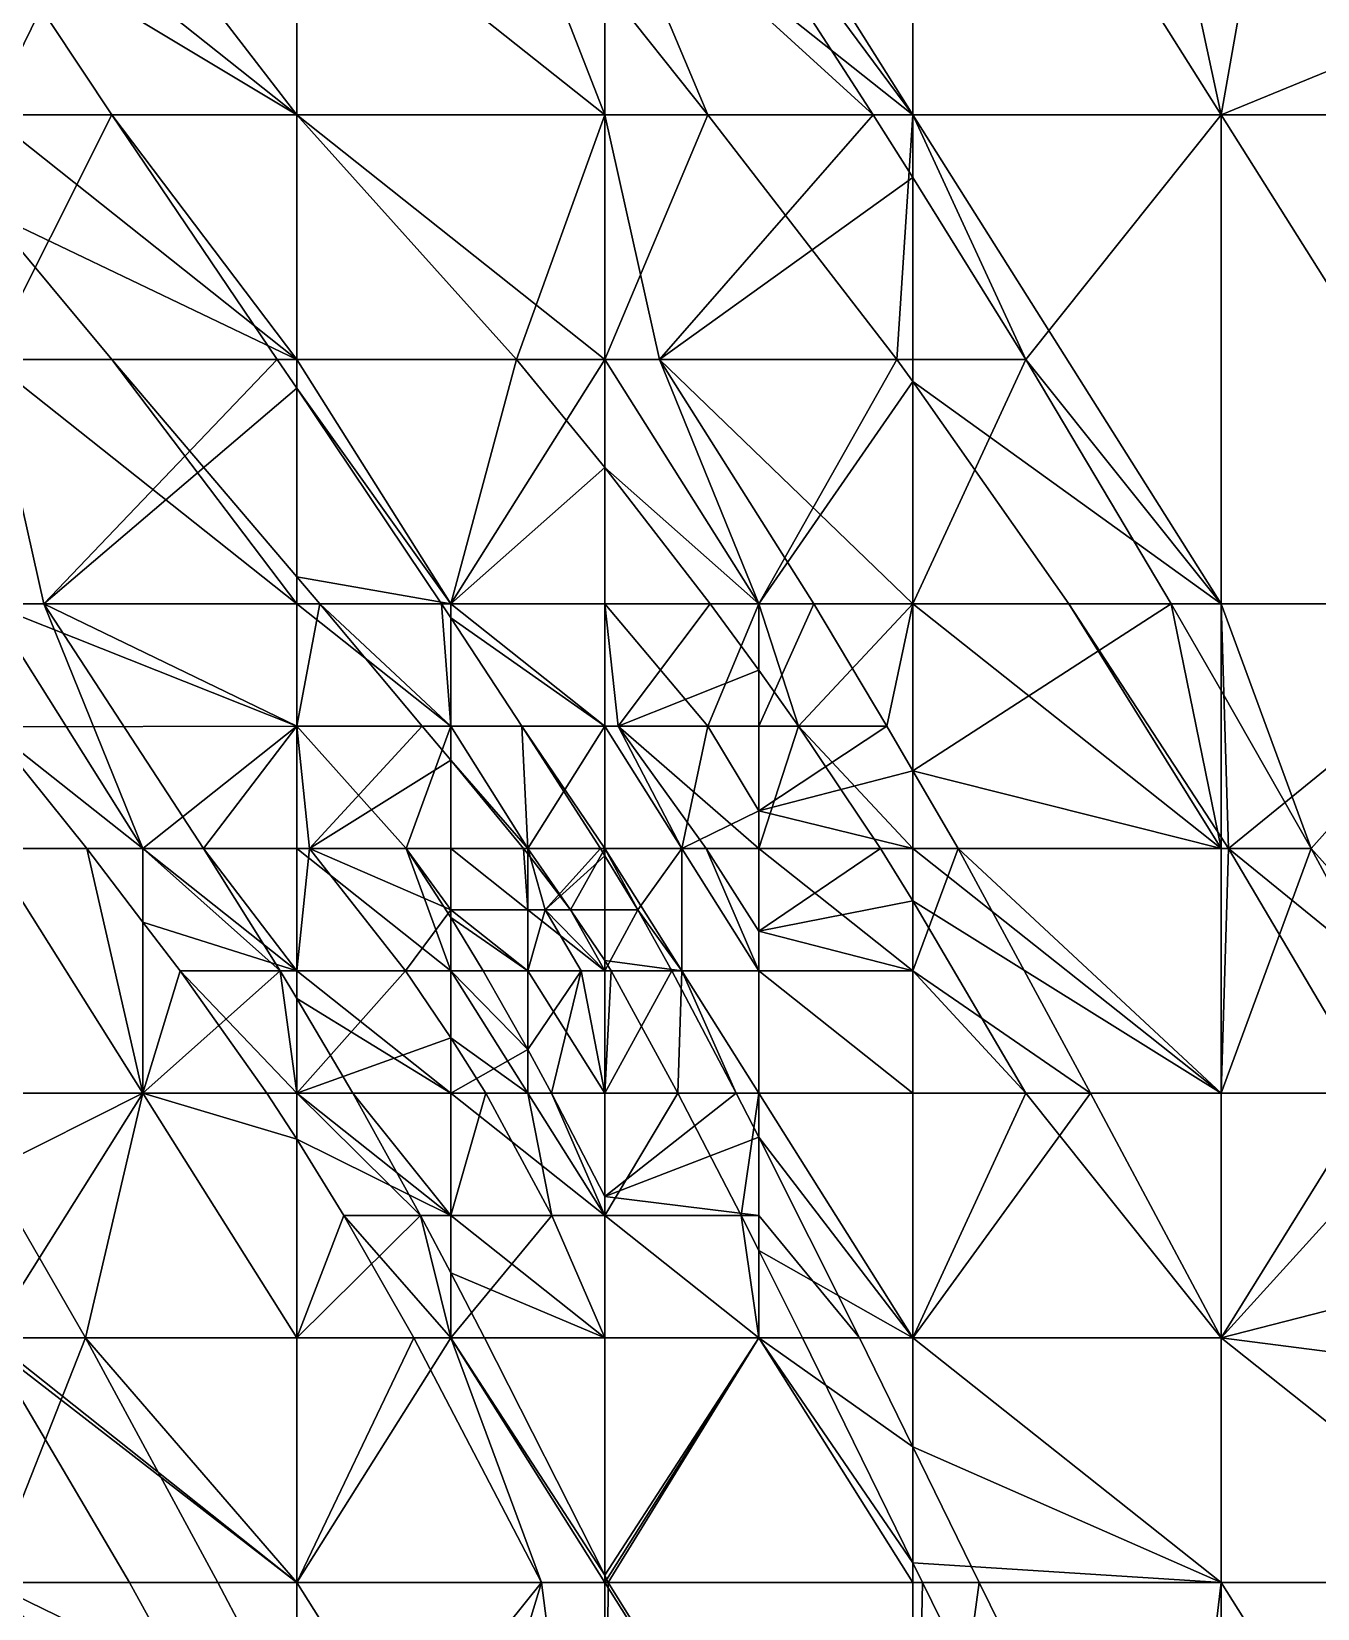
# Model space of a CAD drawing. Extents: x 376891 to 377036, y 6958800 to 6959083.
# Drawn here: x 376969.1 to 376985.8, y 6958957.58 to 6958978.05 of the extents above; entities that cross this region are included whole.
import ezdxf

# ---------------------------------------------------------------- set-up
doc = ezdxf.new("R2010")
doc.units = 0
doc.layers.add('FM2', color=7, linetype='CONTINUOUS')

msp = doc.modelspace()

# ---------------------------------------------------------------- linework, layer by layer
at = {"layer": 'FM2'}
for points in [[(376980.548, 6958976.965, 321.716), (376980.548, 6958983.315, 323.817), (376976.548, 6958983.315, 321.766)], [(376980.548, 6958976.965, 321.716), (376976.548, 6958983.315, 321.766), (376976.548, 6958982.356, 321.445)], [(376976.548, 6958980.14, 322.04), (376980.548, 6958983.315, 325.187), (376980.548, 6958976.965, 322.784)], [(376980.548, 6958983.315, 323.817), (376980.548, 6958976.965, 321.716), (376984.548, 6958976.965, 323.837)], [(376985.671, 6958983.315, 326.485), (376980.548, 6958983.315, 323.817), (376984.548, 6958976.965, 323.837)], [(376984.548, 6958976.965, 324.836), (376980.548, 6958976.965, 322.784), (376980.548, 6958983.315, 325.187)], [(376984.548, 6958976.965, 324.836), (376980.548, 6958983.315, 325.187), (376983.18, 6958983.315, 326.485)], [(376983.18, 6958983.315, 326.485), (376987.749, 6958976.965, 326.485), (376984.548, 6958976.965, 324.836)], [(376983.18, 6958983.315, 326.485), (376988.548, 6958983.315, 329.133), (376988.548, 6958976.965, 326.895)], [(376988.548, 6958976.965, 326.895), (376987.749, 6958976.965, 326.485), (376983.18, 6958983.315, 326.485)], [(376988.548, 6958978.61, 326.485), (376985.671, 6958983.315, 326.485), (376984.548, 6958976.965, 323.837)], [(376980.031, 6958976.965, 321.445), (376976.548, 6958982.356, 321.445), (376976.548, 6958980.14, 320.703)], [(376976.548, 6958982.356, 321.445), (376980.031, 6958976.965, 321.445), (376980.548, 6958976.965, 321.716)], [(376972.548, 6958976.965, 317.6), (376972.548, 6958980.14, 318.67), (376968.548, 6958980.14, 316.662)], [(376972.548, 6958976.965, 317.6), (376968.548, 6958980.14, 316.662), (376968.548, 6958979.365, 316.406)], [(376970.105, 6958980.14, 318.926), (376972.548, 6958976.965, 318.822), (376968.548, 6958976.965, 316.905)], [(376968.548, 6958976.965, 316.905), (376968.548, 6958980.14, 318.169), (376970.105, 6958980.14, 318.926)], [(376970.105, 6958980.14, 318.926), (376972.548, 6958980.14, 320.111), (376972.548, 6958976.965, 318.822)], [(376976.548, 6958976.965, 319.63), (376976.548, 6958980.14, 320.703), (376972.548, 6958980.14, 318.67)], [(376972.548, 6958980.14, 318.67), (376972.548, 6958976.965, 317.6), (376976.548, 6958976.965, 319.63)], [(376976.548, 6958976.965, 320.773), (376972.548, 6958976.965, 318.822), (376972.548, 6958980.14, 320.111)], [(376972.548, 6958980.14, 320.111), (376975.312, 6958980.14, 321.445), (376976.548, 6958976.965, 320.773)], [(376975.312, 6958980.14, 321.445), (376976.548, 6958978.645, 321.445), (376976.548, 6958976.965, 320.773)], [(376976.548, 6958980.14, 320.703), (376976.548, 6958976.965, 319.63), (376980.031, 6958976.965, 321.445)], [(376976.548, 6958980.14, 322.04), (376980.548, 6958976.965, 322.784), (376977.886, 6958976.965, 321.445)], [(376977.886, 6958976.965, 321.445), (376976.548, 6958978.645, 321.445), (376976.548, 6958980.14, 322.04)], [(376968.548, 6958979.365, 316.406), (376970.149, 6958976.965, 316.406), (376972.548, 6958976.965, 317.6)], [(376970.149, 6958976.965, 316.406), (376968.548, 6958979.365, 316.406), (376968.548, 6958976.965, 315.614)], [(376976.548, 6958976.965, 320.773), (376976.548, 6958978.645, 321.445), (376977.886, 6958976.965, 321.445)], [(376984.548, 6958976.965, 323.837), (376988.548, 6958976.965, 325.96), (376988.548, 6958978.61, 326.485)], [(376970.149, 6958976.965, 316.406), (376968.548, 6958976.965, 315.614), (376968.548, 6958973.79, 314.568)], [(376968.548, 6958973.79, 314.568), (376972.295, 6958973.79, 316.406), (376970.149, 6958976.965, 316.406)], [(376968.548, 6958976.965, 316.905), (376972.548, 6958976.965, 318.822), (376972.548, 6958973.79, 317.535)], [(376968.548, 6958975.7, 316.406), (376968.548, 6958976.965, 316.905), (376972.548, 6958973.79, 317.535)], [(376972.548, 6958973.79, 316.53), (376972.548, 6958976.965, 317.6), (376970.149, 6958976.965, 316.406)], [(376970.149, 6958976.965, 316.406), (376972.295, 6958973.79, 316.406), (376972.548, 6958973.79, 316.53)], [(376976.548, 6958973.79, 318.554), (376976.548, 6958976.965, 319.63), (376972.548, 6958976.965, 317.6)], [(376972.548, 6958976.965, 317.6), (376972.548, 6958973.79, 316.53), (376976.548, 6958973.79, 318.554)], [(376975.399, 6958973.79, 318.926), (376972.548, 6958973.79, 317.535), (376972.548, 6958976.965, 318.822)], [(376975.399, 6958973.79, 318.926), (376972.548, 6958976.965, 318.822), (376976.548, 6958976.965, 320.773)], [(376976.548, 6958976.965, 320.773), (376976.548, 6958973.79, 319.492), (376975.399, 6958973.79, 318.926)], [(376976.548, 6958976.965, 319.63), (376976.548, 6958973.79, 318.554), (376977.257, 6958973.79, 318.926)], [(376980.031, 6958976.965, 321.445), (376976.548, 6958976.965, 319.63), (376977.257, 6958973.79, 318.926)], [(376976.548, 6958973.79, 319.492), (376976.548, 6958976.965, 320.773), (376977.886, 6958976.965, 321.445)], [(376977.886, 6958976.965, 321.445), (376980.337, 6958973.79, 321.445), (376976.548, 6958973.79, 319.492)], [(376980.548, 6958976.152, 321.445), (376980.031, 6958976.965, 321.445), (376977.257, 6958973.79, 318.926)], [(376980.337, 6958973.79, 321.445), (376977.886, 6958976.965, 321.445), (376980.548, 6958976.965, 322.784)], [(376980.548, 6958976.152, 321.445), (376980.548, 6958976.965, 321.716), (376980.031, 6958976.965, 321.445)], [(376980.548, 6958976.965, 322.784), (376980.548, 6958973.503, 321.445), (376980.337, 6958973.79, 321.445)], [(376980.548, 6958976.965, 321.716), (376980.548, 6958976.152, 321.445), (376982.015, 6958973.79, 321.445)], [(376984.548, 6958976.965, 323.837), (376980.548, 6958976.965, 321.716), (376982.015, 6958973.79, 321.445)], [(376980.548, 6958976.965, 322.784), (376984.548, 6958976.965, 324.836), (376984.548, 6958970.616, 322.509)], [(376980.548, 6958973.503, 321.445), (376980.548, 6958976.965, 322.784), (376984.548, 6958970.616, 322.509)], [(376984.548, 6958970.616, 321.796), (376984.548, 6958976.965, 323.837), (376982.015, 6958973.79, 321.445)], [(376988.548, 6958970.616, 323.967), (376988.548, 6958976.965, 325.96), (376984.548, 6958976.965, 323.837)], [(376984.548, 6958976.965, 323.837), (376984.548, 6958970.616, 321.796), (376988.548, 6958970.616, 323.967)], [(376988.548, 6958970.616, 324.666), (376984.548, 6958970.616, 322.509), (376984.548, 6958976.965, 324.836)], [(376984.548, 6958976.965, 324.836), (376987.749, 6958976.965, 326.485), (376988.548, 6958970.616, 324.666)], [(376977.257, 6958973.79, 318.926), (376980.548, 6958973.79, 320.659), (376980.548, 6958976.152, 321.445)], [(376982.015, 6958973.79, 321.445), (376980.548, 6958976.152, 321.445), (376980.548, 6958973.79, 320.659)], [(376968.548, 6958973.79, 315.659), (376968.548, 6958975.7, 316.406), (376970.148, 6958973.79, 316.406)], [(376972.548, 6958973.79, 317.535), (376970.148, 6958973.79, 316.406), (376968.548, 6958975.7, 316.406)], [(376968.548, 6958973.79, 314.568), (376968.548, 6958970.616, 313.541), (376969.266, 6958970.616, 313.886)], [(376972.295, 6958973.79, 316.406), (376968.548, 6958973.79, 314.568), (376969.266, 6958970.616, 313.886)], [(376972.548, 6958970.616, 316.265), (376968.548, 6958970.616, 314.45), (376968.548, 6958973.79, 315.659)], [(376968.548, 6958973.79, 315.659), (376970.148, 6958973.79, 316.406), (376972.548, 6958970.616, 316.265)], [(376972.548, 6958973.418, 316.406), (376972.295, 6958973.79, 316.406), (376969.266, 6958970.616, 313.886)], [(376970.148, 6958973.79, 316.406), (376972.548, 6958970.97, 316.406), (376972.548, 6958970.616, 316.265)], [(376970.148, 6958973.79, 316.406), (376972.548, 6958973.79, 317.535), (376972.548, 6958970.97, 316.406)], [(376972.548, 6958973.418, 316.406), (376972.548, 6958973.79, 316.53), (376972.295, 6958973.79, 316.406)], [(376972.548, 6958973.79, 316.53), (376972.548, 6958973.418, 316.406), (376974.548, 6958970.616, 316.465)], [(376976.548, 6958973.79, 318.554), (376972.548, 6958973.79, 316.53), (376974.548, 6958970.616, 316.465)], [(376974.548, 6958970.616, 317.214), (376972.548, 6958970.97, 316.406), (376972.548, 6958973.79, 317.535)], [(376974.548, 6958970.616, 317.214), (376972.548, 6958973.79, 317.535), (376975.399, 6958973.79, 318.926)], [(376974.548, 6958970.616, 316.465), (376976.548, 6958970.616, 317.485), (376976.548, 6958973.79, 318.554)], [(376974.548, 6958970.616, 317.214), (376975.399, 6958973.79, 318.926), (376976.548, 6958972.385, 318.926)], [(376975.399, 6958973.79, 318.926), (376976.548, 6958973.79, 319.492), (376976.548, 6958972.385, 318.926)], [(376976.548, 6958973.79, 318.554), (376976.548, 6958970.616, 317.485), (376978.548, 6958970.616, 318.539)], [(376977.257, 6958973.79, 318.926), (376976.548, 6958973.79, 318.554), (376978.548, 6958970.616, 318.539)], [(376978.548, 6958970.616, 319.258), (376976.548, 6958972.385, 318.926), (376976.548, 6958973.79, 319.492)], [(376978.548, 6958970.616, 319.258), (376976.548, 6958973.79, 319.492), (376980.337, 6958973.79, 321.445)], [(376978.548, 6958970.616, 318.539), (376979.261, 6958970.616, 318.926), (376977.257, 6958973.79, 318.926)], [(376980.548, 6958970.616, 319.625), (376980.548, 6958973.79, 320.659), (376977.257, 6958973.79, 318.926)], [(376977.257, 6958973.79, 318.926), (376979.261, 6958970.616, 318.926), (376980.548, 6958970.616, 319.625)], [(376978.548, 6958970.616, 319.258), (376980.337, 6958973.79, 321.445), (376980.548, 6958973.503, 321.445)], [(376982.015, 6958973.79, 321.445), (376980.548, 6958973.79, 320.659), (376980.548, 6958970.616, 319.625)], [(376980.548, 6958970.616, 319.625), (376983.9, 6958970.616, 321.445), (376982.015, 6958973.79, 321.445)], [(376982.015, 6958973.79, 321.445), (376983.9, 6958970.616, 321.445), (376984.548, 6958970.616, 321.796)], [(376969.266, 6958970.616, 313.886), (376972.548, 6958970.616, 315.473), (376972.548, 6958973.418, 316.406)], [(376974.429, 6958970.616, 316.406), (376972.548, 6958973.418, 316.406), (376972.548, 6958970.616, 315.473)], [(376972.548, 6958973.418, 316.406), (376974.429, 6958970.616, 316.406), (376974.548, 6958970.616, 316.465)], [(376980.548, 6958973.503, 321.445), (376980.548, 6958970.616, 320.345), (376978.548, 6958970.616, 319.258)], [(376980.548, 6958970.616, 320.345), (376980.548, 6958973.503, 321.445), (376982.573, 6958970.616, 321.445)], [(376984.548, 6958970.616, 322.509), (376982.573, 6958970.616, 321.445), (376980.548, 6958973.503, 321.445)], [(376976.548, 6958972.385, 318.926), (376976.548, 6958970.616, 318.211), (376974.548, 6958970.616, 317.214)], [(376976.548, 6958970.616, 318.211), (376976.548, 6958972.385, 318.926), (376977.916, 6958970.616, 318.926)], [(376978.548, 6958970.616, 319.258), (376977.916, 6958970.616, 318.926), (376976.548, 6958972.385, 318.926)], [(376972.548, 6958970.616, 316.265), (376972.548, 6958970.97, 316.406), (376972.847, 6958970.616, 316.406)], [(376974.548, 6958970.616, 317.214), (376972.847, 6958970.616, 316.406), (376972.548, 6958970.97, 316.406)], [(376968.548, 6958970.616, 313.541), (376968.548, 6958967.441, 312.567), (376970.548, 6958967.441, 313.511)], [(376969.266, 6958970.616, 313.886), (376968.548, 6958970.616, 313.541), (376970.548, 6958967.441, 313.511)], [(376972.548, 6958969.028, 315.655), (376968.548, 6958969.023, 313.886), (376968.548, 6958970.616, 314.45)], [(376968.548, 6958970.616, 314.45), (376972.548, 6958970.616, 316.265), (376972.548, 6958969.028, 315.655)], [(376970.548, 6958967.441, 313.511), (376971.338, 6958967.441, 313.886), (376969.266, 6958970.616, 313.886)], [(376969.266, 6958970.616, 313.886), (376971.338, 6958967.441, 313.886), (376972.548, 6958969.028, 314.96)], [(376972.548, 6958969.028, 314.96), (376972.548, 6958970.616, 315.473), (376969.266, 6958970.616, 313.886)], [(376972.548, 6958970.616, 315.473), (376972.548, 6958969.028, 314.96), (376974.548, 6958969.028, 315.94)], [(376974.548, 6958969.028, 315.94), (376974.429, 6958970.616, 316.406), (376972.548, 6958970.616, 315.473)], [(376972.548, 6958969.028, 315.655), (376972.548, 6958970.616, 316.265), (376972.847, 6958970.616, 316.406)], [(376972.847, 6958970.616, 316.406), (376974.178, 6958969.028, 316.406), (376972.548, 6958969.028, 315.655)], [(376972.847, 6958970.616, 316.406), (376974.548, 6958970.616, 317.214), (376974.548, 6958969.028, 316.579)], [(376974.548, 6958969.028, 316.579), (376974.178, 6958969.028, 316.406), (376972.847, 6958970.616, 316.406)], [(376974.548, 6958969.028, 315.94), (376974.548, 6958970.436, 316.406), (376974.429, 6958970.616, 316.406)], [(376974.548, 6958970.436, 316.406), (376974.548, 6958970.616, 316.465), (376974.429, 6958970.616, 316.406)], [(376976.548, 6958969.028, 316.957), (376976.548, 6958970.616, 317.485), (376974.548, 6958970.616, 316.465)], [(376976.548, 6958969.028, 316.957), (376974.548, 6958970.616, 316.465), (376974.548, 6958970.436, 316.406)], [(376974.548, 6958970.616, 317.214), (376976.548, 6958970.616, 318.211), (376976.548, 6958969.028, 317.575)], [(376976.548, 6958969.028, 317.575), (376974.548, 6958969.028, 316.579), (376974.548, 6958970.616, 317.214)], [(376976.548, 6958970.616, 317.485), (376976.548, 6958969.028, 316.957), (376977.884, 6958969.028, 317.666)], [(376978.548, 6958970.616, 318.539), (376976.548, 6958970.616, 317.485), (376977.884, 6958969.028, 317.666)], [(376976.719, 6958969.028, 317.666), (376976.548, 6958969.028, 317.575), (376976.548, 6958970.616, 318.211)], [(376976.719, 6958969.028, 317.666), (376976.548, 6958970.616, 318.211), (376977.916, 6958970.616, 318.926)], [(376976.719, 6958969.028, 317.666), (376977.916, 6958970.616, 318.926), (376978.548, 6958969.758, 318.926)], [(376977.884, 6958969.028, 317.666), (376978.548, 6958969.028, 318.019), (376978.548, 6958970.616, 318.539)], [(376977.916, 6958970.616, 318.926), (376978.548, 6958970.616, 319.258), (376978.548, 6958969.758, 318.926)], [(376979.261, 6958970.616, 318.926), (376978.548, 6958970.616, 318.539), (376978.548, 6958969.028, 318.019)], [(376978.548, 6958969.028, 318.019), (376980.209, 6958969.028, 318.926), (376979.261, 6958970.616, 318.926)], [(376979.061, 6958969.028, 318.926), (376978.548, 6958969.758, 318.926), (376978.548, 6958970.616, 319.258)], [(376979.061, 6958969.028, 318.926), (376978.548, 6958970.616, 319.258), (376980.548, 6958970.616, 320.345)], [(376979.061, 6958969.028, 318.926), (376980.548, 6958970.616, 320.345), (376980.548, 6958967.441, 319.161)], [(376980.548, 6958970.616, 319.625), (376979.261, 6958970.616, 318.926), (376980.209, 6958969.028, 318.926)], [(376980.209, 6958969.028, 318.926), (376980.548, 6958968.452, 318.926), (376980.548, 6958970.616, 319.625)], [(376983.9, 6958970.616, 321.445), (376980.548, 6958970.616, 319.625), (376980.548, 6958968.452, 318.926)], [(376984.548, 6958967.441, 320.804), (376983.9, 6958970.616, 321.445), (376980.548, 6958968.452, 318.926)], [(376984.548, 6958967.441, 321.392), (376980.548, 6958967.441, 319.161), (376980.548, 6958970.616, 320.345)], [(376980.548, 6958970.616, 320.345), (376982.573, 6958970.616, 321.445), (376984.548, 6958967.441, 321.392)], [(376982.573, 6958970.616, 321.445), (376984.548, 6958967.591, 321.445), (376984.548, 6958967.441, 321.392)], [(376982.573, 6958970.616, 321.445), (376984.548, 6958970.616, 322.509), (376984.548, 6958967.591, 321.445)], [(376984.548, 6958967.441, 320.804), (376984.548, 6958969.493, 321.445), (376983.9, 6958970.616, 321.445)], [(376984.548, 6958969.493, 321.445), (376984.548, 6958970.616, 321.796), (376983.9, 6958970.616, 321.445)], [(376984.548, 6958970.616, 321.796), (376984.548, 6958969.493, 321.445), (376985.717, 6958967.441, 321.445)], [(376988.548, 6958970.616, 323.967), (376984.548, 6958970.616, 321.796), (376985.717, 6958967.441, 321.445)], [(376984.644, 6958967.441, 321.445), (376984.548, 6958967.591, 321.445), (376984.548, 6958970.616, 322.509)], [(376984.644, 6958967.441, 321.445), (376984.548, 6958970.616, 322.509), (376988.548, 6958970.616, 324.666)], [(376984.644, 6958967.441, 321.445), (376988.548, 6958970.616, 324.666), (376988.548, 6958964.266, 322.562)], [(376988.548, 6958964.266, 322.058), (376988.548, 6958970.616, 323.967), (376985.717, 6958967.441, 321.445)], [(376975.469, 6958969.028, 316.406), (376974.548, 6958970.436, 316.406), (376974.548, 6958969.028, 315.94)], [(376974.548, 6958970.436, 316.406), (376975.469, 6958969.028, 316.406), (376976.548, 6958969.028, 316.957)], [(376978.548, 6958969.758, 318.926), (376978.548, 6958969.028, 318.642), (376976.719, 6958969.028, 317.666)], [(376978.548, 6958969.028, 318.642), (376978.548, 6958969.758, 318.926), (376979.061, 6958969.028, 318.926)], [(376985.717, 6958967.441, 321.445), (376984.548, 6958969.493, 321.445), (376984.548, 6958967.441, 320.804)], [(376972.548, 6958969.028, 315.655), (376970.548, 6958967.441, 314.203), (376968.548, 6958969.023, 313.886)], [(376968.548, 6958967.441, 313.332), (376968.548, 6958969.023, 313.886), (376969.821, 6958967.441, 313.886)], [(376970.548, 6958967.441, 314.203), (376969.821, 6958967.441, 313.886), (376968.548, 6958969.023, 313.886)], [(376972.548, 6958969.028, 315.655), (376972.548, 6958967.441, 315.073), (376970.548, 6958967.441, 314.203)], [(376971.338, 6958967.441, 313.886), (376972.548, 6958967.441, 314.462), (376972.548, 6958969.028, 314.96)], [(376972.548, 6958969.028, 314.96), (376972.548, 6958967.441, 314.462), (376973.969, 6958967.441, 315.146)], [(376974.548, 6958969.028, 315.94), (376972.548, 6958969.028, 314.96), (376973.969, 6958967.441, 315.146)], [(376972.713, 6958967.441, 315.146), (376972.548, 6958967.441, 315.073), (376972.548, 6958969.028, 315.655)], [(376972.713, 6958967.441, 315.146), (376972.548, 6958969.028, 315.655), (376974.178, 6958969.028, 316.406)], [(376972.713, 6958967.441, 315.146), (376974.178, 6958969.028, 316.406), (376974.548, 6958968.587, 316.406)], [(376973.969, 6958967.441, 315.146), (376974.548, 6958967.441, 315.426), (376974.548, 6958969.028, 315.94)], [(376974.178, 6958969.028, 316.406), (376974.548, 6958969.028, 316.579), (376974.548, 6958968.587, 316.406)], [(376974.548, 6958969.028, 315.94), (376974.548, 6958967.441, 315.426), (376975.548, 6958967.441, 315.921)], [(376975.469, 6958969.028, 316.406), (376974.548, 6958969.028, 315.94), (376975.548, 6958967.441, 315.921)], [(376975.548, 6958967.441, 316.433), (376974.548, 6958968.587, 316.406), (376974.548, 6958969.028, 316.579)], [(376975.548, 6958967.441, 316.433), (376974.548, 6958969.028, 316.579), (376976.548, 6958969.028, 317.575)], [(376975.548, 6958967.441, 315.921), (376976.49, 6958967.441, 316.406), (376975.469, 6958969.028, 316.406)], [(376976.548, 6958967.441, 316.436), (376976.548, 6958969.028, 316.957), (376975.469, 6958969.028, 316.406)], [(376975.469, 6958969.028, 316.406), (376976.49, 6958967.441, 316.406), (376976.548, 6958967.441, 316.436)], [(376976.548, 6958969.028, 317.575), (376976.548, 6958967.441, 316.949), (376975.548, 6958967.441, 316.433)], [(376976.548, 6958969.028, 316.957), (376976.548, 6958967.441, 316.436), (376977.548, 6958967.441, 316.968)], [(376977.884, 6958969.028, 317.666), (376976.548, 6958969.028, 316.957), (376977.548, 6958967.441, 316.968)], [(376977.548, 6958967.441, 317.49), (376976.548, 6958967.441, 316.949), (376976.548, 6958969.028, 317.575)], [(376977.548, 6958967.441, 317.49), (376976.548, 6958969.028, 317.575), (376976.719, 6958969.028, 317.666)], [(376976.719, 6958969.028, 317.666), (376977.865, 6958967.441, 317.666), (376977.548, 6958967.441, 317.49)], [(376976.719, 6958969.028, 317.666), (376978.548, 6958969.028, 318.642), (376978.548, 6958967.441, 318.043)], [(376978.548, 6958967.441, 318.043), (376977.865, 6958967.441, 317.666), (376976.719, 6958969.028, 317.666)], [(376978.548, 6958967.932, 317.666), (376977.884, 6958969.028, 317.666), (376977.548, 6958967.441, 316.968)], [(376978.548, 6958967.932, 317.666), (376978.548, 6958969.028, 318.019), (376977.884, 6958969.028, 317.666)], [(376980.209, 6958969.028, 318.926), (376978.548, 6958969.028, 318.019), (376978.548, 6958967.932, 317.666)], [(376980.548, 6958968.452, 318.926), (376980.209, 6958969.028, 318.926), (376978.548, 6958967.932, 317.666)], [(376978.548, 6958967.441, 318.043), (376978.548, 6958969.028, 318.642), (376979.061, 6958969.028, 318.926)], [(376979.061, 6958969.028, 318.926), (376980.127, 6958967.441, 318.926), (376978.548, 6958967.441, 318.043)], [(376980.548, 6958967.441, 319.161), (376980.127, 6958967.441, 318.926), (376979.061, 6958969.028, 318.926)], [(376974.548, 6958968.587, 316.406), (376974.548, 6958967.441, 315.962), (376972.713, 6958967.441, 315.146)], [(376974.548, 6958967.441, 315.962), (376974.548, 6958968.587, 316.406), (376975.491, 6958967.441, 316.406)], [(376975.548, 6958967.441, 316.433), (376975.491, 6958967.441, 316.406), (376974.548, 6958968.587, 316.406)], [(376980.548, 6958967.441, 318.601), (376980.548, 6958968.452, 318.926), (376978.548, 6958967.932, 317.666)], [(376981.136, 6958967.441, 318.926), (376980.548, 6958968.452, 318.926), (376980.548, 6958967.441, 318.601)], [(376980.548, 6958968.452, 318.926), (376981.136, 6958967.441, 318.926), (376984.548, 6958967.441, 320.804)], [(376977.548, 6958967.441, 316.968), (376978.548, 6958967.441, 317.507), (376978.548, 6958967.932, 317.666)], [(376978.548, 6958967.932, 317.666), (376978.548, 6958967.441, 317.507), (376980.548, 6958967.441, 318.601)], [(376970.548, 6958964.266, 312.589), (376970.548, 6958967.441, 313.511), (376968.548, 6958967.441, 312.567)], [(376968.548, 6958967.441, 312.567), (376968.548, 6958964.266, 311.644), (376970.548, 6958964.266, 312.589)], [(376970.548, 6958964.266, 313.188), (376968.548, 6958964.266, 312.319), (376968.548, 6958967.441, 313.332)], [(376968.548, 6958967.441, 313.332), (376969.821, 6958967.441, 313.886), (376970.548, 6958964.266, 313.188)], [(376969.821, 6958967.441, 313.886), (376970.548, 6958967.441, 314.203), (376970.548, 6958966.487, 313.886)], [(376969.821, 6958967.441, 313.886), (376970.548, 6958966.487, 313.886), (376970.548, 6958964.266, 313.188)], [(376970.548, 6958967.441, 313.511), (376970.548, 6958964.266, 312.589), (376972.333, 6958965.853, 313.886)], [(376972.333, 6958965.853, 313.886), (376971.338, 6958967.441, 313.886), (376970.548, 6958967.441, 313.511)], [(376970.548, 6958967.441, 314.203), (376972.548, 6958967.441, 315.073), (376972.548, 6958965.853, 314.538)], [(376970.548, 6958966.487, 313.886), (376970.548, 6958967.441, 314.203), (376972.548, 6958965.853, 314.538)], [(376972.548, 6958965.853, 313.988), (376972.548, 6958967.441, 314.462), (376971.338, 6958967.441, 313.886)], [(376971.338, 6958967.441, 313.886), (376972.333, 6958965.853, 313.886), (376972.548, 6958965.853, 313.988)], [(376972.548, 6958967.441, 314.462), (376972.548, 6958965.853, 313.988), (376974.548, 6958965.853, 314.942)], [(376974.548, 6958965.853, 314.942), (376973.969, 6958967.441, 315.146), (376972.548, 6958967.441, 314.462)], [(376972.548, 6958965.853, 314.538), (376972.548, 6958967.441, 315.073), (376972.713, 6958967.441, 315.146)], [(376972.713, 6958967.441, 315.146), (376973.959, 6958965.853, 315.146), (376972.548, 6958965.853, 314.538)], [(376974.548, 6958966.647, 315.666), (376973.959, 6958965.853, 315.146), (376972.713, 6958967.441, 315.146)], [(376972.713, 6958967.441, 315.146), (376974.548, 6958967.441, 315.962), (376974.548, 6958966.647, 315.666)], [(376974.548, 6958965.853, 314.942), (376974.548, 6958966.548, 315.146), (376973.969, 6958967.441, 315.146)], [(376973.969, 6958967.441, 315.146), (376974.548, 6958966.548, 315.146), (376974.548, 6958966.647, 315.175)], [(376974.548, 6958966.647, 315.175), (376974.548, 6958967.441, 315.426), (376973.969, 6958967.441, 315.146)], [(376975.548, 6958966.647, 315.661), (376975.548, 6958967.441, 315.921), (376974.548, 6958967.441, 315.426)], [(376974.548, 6958967.441, 315.426), (376974.548, 6958966.647, 315.175), (376975.548, 6958966.647, 315.661)], [(376975.548, 6958966.647, 316.119), (376974.548, 6958966.647, 315.666), (376974.548, 6958967.441, 315.962)], [(376974.548, 6958967.441, 315.962), (376975.491, 6958967.441, 316.406), (376975.548, 6958966.647, 316.119)], [(376975.491, 6958967.441, 316.406), (376975.548, 6958967.372, 316.406), (376975.548, 6958966.647, 316.119)], [(376975.491, 6958967.441, 316.406), (376975.548, 6958967.441, 316.433), (376975.548, 6958967.372, 316.406)], [(376975.548, 6958967.441, 315.921), (376975.548, 6958966.647, 315.661), (376975.773, 6958966.647, 315.776)], [(376976.49, 6958967.441, 316.406), (376975.548, 6958967.441, 315.921), (376975.773, 6958966.647, 315.776)], [(376976.102, 6958966.647, 316.406), (376975.548, 6958967.372, 316.406), (376975.548, 6958967.441, 316.433)], [(376976.102, 6958966.647, 316.406), (376975.548, 6958967.441, 316.433), (376976.548, 6958967.441, 316.949)], [(376976.548, 6958967.348, 316.406), (376976.49, 6958967.441, 316.406), (376975.773, 6958966.647, 315.776)], [(376976.548, 6958967.441, 316.949), (376976.548, 6958965.987, 316.406), (376976.102, 6958966.647, 316.406)], [(376976.548, 6958967.348, 316.406), (376976.548, 6958967.441, 316.436), (376976.49, 6958967.441, 316.406)], [(376976.548, 6958967.441, 316.436), (376976.548, 6958967.348, 316.406), (376976.974, 6958966.647, 316.406)], [(376977.548, 6958967.441, 316.968), (376976.548, 6958967.441, 316.436), (376976.974, 6958966.647, 316.406)], [(376976.548, 6958967.441, 316.949), (376977.548, 6958967.441, 317.49), (376977.548, 6958965.853, 316.921)], [(376976.548, 6958965.987, 316.406), (376976.548, 6958967.441, 316.949), (376977.548, 6958965.853, 316.921)], [(376977.548, 6958965.853, 316.476), (376977.548, 6958967.441, 316.968), (376976.974, 6958966.647, 316.406)], [(376978.548, 6958965.853, 317.021), (376978.548, 6958967.441, 317.507), (376977.548, 6958967.441, 316.968)], [(376977.548, 6958967.441, 316.968), (376977.548, 6958965.853, 316.476), (376978.548, 6958965.853, 317.021)], [(376978.548, 6958965.853, 317.484), (376977.548, 6958965.853, 316.921), (376977.548, 6958967.441, 317.49)], [(376977.548, 6958967.441, 317.49), (376977.865, 6958967.441, 317.666), (376978.548, 6958965.853, 317.484)], [(376977.865, 6958967.441, 317.666), (376978.548, 6958966.371, 317.666), (376978.548, 6958965.853, 317.484)], [(376977.865, 6958967.441, 317.666), (376978.548, 6958967.441, 318.043), (376978.548, 6958966.371, 317.666)], [(376980.548, 6958965.853, 318.116), (376980.548, 6958967.441, 318.601), (376978.548, 6958967.441, 317.507)], [(376978.548, 6958967.441, 317.507), (376978.548, 6958965.853, 317.021), (376980.548, 6958965.853, 318.116)], [(376978.548, 6958966.371, 317.666), (376978.548, 6958967.441, 318.043), (376980.127, 6958967.441, 318.926)], [(376978.548, 6958966.371, 317.666), (376980.127, 6958967.441, 318.926), (376980.548, 6958966.764, 318.926)], [(376980.127, 6958967.441, 318.926), (376980.548, 6958967.441, 319.161), (376980.548, 6958966.764, 318.926)], [(376981.136, 6958967.441, 318.926), (376980.548, 6958967.441, 318.601), (376980.548, 6958965.853, 318.116)], [(376982.852, 6958964.266, 318.926), (376981.136, 6958967.441, 318.926), (376980.548, 6958965.853, 318.116)], [(376980.548, 6958967.441, 319.161), (376984.548, 6958967.441, 321.392), (376984.548, 6958964.266, 320.352)], [(376980.548, 6958966.764, 318.926), (376980.548, 6958967.441, 319.161), (376984.548, 6958964.266, 320.352)], [(376984.548, 6958964.266, 319.863), (376984.548, 6958967.441, 320.804), (376981.136, 6958967.441, 318.926)], [(376981.136, 6958967.441, 318.926), (376982.852, 6958964.266, 318.926), (376984.548, 6958964.266, 319.863)], [(376984.548, 6958967.441, 321.392), (376984.548, 6958967.591, 321.445), (376984.644, 6958967.441, 321.445)], [(376985.717, 6958967.441, 321.445), (376984.548, 6958967.441, 320.804), (376984.548, 6958964.266, 319.863)], [(376984.548, 6958964.266, 319.863), (376987.431, 6958964.266, 321.445), (376985.717, 6958967.441, 321.445)], [(376984.548, 6958964.266, 320.352), (376984.548, 6958967.441, 321.392), (376984.644, 6958967.441, 321.445)], [(376984.644, 6958967.441, 321.445), (376986.525, 6958964.266, 321.445), (376984.548, 6958964.266, 320.352)], [(376988.548, 6958964.266, 322.562), (376986.525, 6958964.266, 321.445), (376984.644, 6958967.441, 321.445)], [(376985.717, 6958967.441, 321.445), (376987.431, 6958964.266, 321.445), (376988.548, 6958964.266, 322.058)], [(376975.548, 6958966.647, 316.119), (376975.548, 6958967.372, 316.406), (376976.102, 6958966.647, 316.406)], [(376975.773, 6958966.647, 315.776), (376976.548, 6958966.647, 316.177), (376976.548, 6958967.348, 316.406)], [(376976.974, 6958966.647, 316.406), (376976.548, 6958967.348, 316.406), (376976.548, 6958966.647, 316.177)], [(376974.548, 6958966.647, 315.666), (376974.548, 6958965.853, 315.4), (376973.959, 6958965.853, 315.146)], [(376975.548, 6958965.853, 315.425), (376975.548, 6958966.647, 315.661), (376974.548, 6958966.647, 315.175)], [(376975.548, 6958965.853, 315.425), (376974.548, 6958966.647, 315.175), (376974.548, 6958966.548, 315.146)], [(376974.548, 6958966.647, 315.666), (376975.548, 6958966.647, 316.119), (376975.548, 6958965.853, 315.832)], [(376975.548, 6958965.853, 315.832), (376974.548, 6958965.853, 315.4), (376974.548, 6958966.647, 315.666)], [(376975.773, 6958966.647, 315.776), (376975.548, 6958966.647, 315.661), (376975.548, 6958965.853, 315.425)], [(376975.548, 6958965.853, 315.425), (376976.239, 6958965.853, 315.776), (376975.773, 6958966.647, 315.776)], [(376976.548, 6958965.853, 316.359), (376975.548, 6958965.853, 315.832), (376975.548, 6958966.647, 316.119)], [(376975.548, 6958966.647, 316.119), (376976.102, 6958966.647, 316.406), (376976.548, 6958965.853, 316.359)], [(376976.548, 6958965.853, 315.936), (376976.548, 6958966.647, 316.177), (376975.773, 6958966.647, 315.776)], [(376975.773, 6958966.647, 315.776), (376976.239, 6958965.853, 315.776), (376976.548, 6958965.853, 315.936)], [(376976.102, 6958966.647, 316.406), (376976.548, 6958965.987, 316.406), (376976.548, 6958965.853, 316.359)], [(376976.974, 6958966.647, 316.406), (376976.548, 6958966.647, 316.177), (376976.548, 6958965.853, 315.936)], [(376976.548, 6958965.853, 315.936), (376977.418, 6958965.853, 316.406), (376976.974, 6958966.647, 316.406)], [(376976.974, 6958966.647, 316.406), (376977.418, 6958965.853, 316.406), (376977.548, 6958965.853, 316.476)], [(376978.548, 6958966.371, 317.666), (376980.548, 6958966.764, 318.926), (376980.548, 6958965.853, 318.61)], [(376980.548, 6958965.853, 318.61), (376980.548, 6958966.764, 318.926), (376982.012, 6958964.266, 318.926)], [(376984.548, 6958964.266, 320.352), (376982.012, 6958964.266, 318.926), (376980.548, 6958966.764, 318.926)], [(376972.548, 6958965.853, 314.538), (376971.032, 6958965.853, 313.886), (376970.548, 6958966.487, 313.886)], [(376970.548, 6958964.266, 313.188), (376970.548, 6958966.487, 313.886), (376971.032, 6958965.853, 313.886)], [(376974.548, 6958966.548, 315.146), (376974.97, 6958965.853, 315.146), (376975.548, 6958965.853, 315.425)], [(376974.97, 6958965.853, 315.146), (376974.548, 6958966.548, 315.146), (376974.548, 6958965.853, 314.942)], [(376980.548, 6958965.853, 318.61), (376978.548, 6958965.853, 317.484), (376978.548, 6958966.371, 317.666)], [(376976.548, 6958965.853, 316.359), (376976.548, 6958965.987, 316.406), (376976.632, 6958965.853, 316.406)], [(376977.548, 6958965.853, 316.921), (376976.632, 6958965.853, 316.406), (376976.548, 6958965.987, 316.406)], [(376970.548, 6958964.266, 312.589), (376972.548, 6958964.266, 313.536), (376972.333, 6958965.853, 313.886)], [(376971.032, 6958965.853, 313.886), (376972.16, 6958964.266, 313.886), (376970.548, 6958964.266, 313.188)], [(376971.032, 6958965.853, 313.886), (376972.548, 6958965.853, 314.538), (376972.548, 6958964.266, 314.054)], [(376972.548, 6958964.266, 314.054), (376972.16, 6958964.266, 313.886), (376971.032, 6958965.853, 313.886)], [(376972.548, 6958965.496, 313.886), (376972.548, 6958965.853, 313.988), (376972.333, 6958965.853, 313.886)], [(376972.548, 6958964.266, 313.536), (376972.548, 6958965.496, 313.886), (376972.333, 6958965.853, 313.886)], [(376974.548, 6958964.266, 314.499), (376974.548, 6958965.853, 314.942), (376972.548, 6958965.853, 313.988)], [(376974.548, 6958964.266, 314.499), (376972.548, 6958965.853, 313.988), (376972.548, 6958965.496, 313.886)], [(376973.959, 6958965.853, 315.146), (376974.548, 6958964.984, 315.146), (376972.548, 6958964.266, 314.054)], [(376972.548, 6958964.266, 314.054), (376972.548, 6958965.853, 314.538), (376973.959, 6958965.853, 315.146)], [(376973.959, 6958965.853, 315.146), (376974.548, 6958965.853, 315.4), (376974.548, 6958964.984, 315.146)], [(376974.548, 6958965.853, 314.942), (376974.548, 6958964.266, 314.499), (376975.548, 6958964.834, 315.146)], [(376975.548, 6958964.834, 315.146), (376974.97, 6958965.853, 315.146), (376974.548, 6958965.853, 314.942)], [(376974.548, 6958965.853, 315.4), (376975.548, 6958965.853, 315.832), (376975.548, 6958964.266, 315.398)], [(376974.548, 6958964.984, 315.146), (376974.548, 6958965.853, 315.4), (376975.548, 6958964.266, 315.398)], [(376975.548, 6958964.834, 315.146), (376975.548, 6958965.853, 315.425), (376974.97, 6958965.853, 315.146)], [(376975.548, 6958964.834, 315.146), (376975.856, 6958964.266, 315.146), (376976.239, 6958965.853, 315.776)], [(376976.239, 6958965.853, 315.776), (376975.548, 6958965.853, 315.425), (376975.548, 6958964.834, 315.146)], [(376975.548, 6958965.853, 315.832), (376976.548, 6958965.853, 316.359), (376976.548, 6958964.266, 315.897)], [(376976.548, 6958964.266, 315.897), (376975.548, 6958964.266, 315.398), (376975.548, 6958965.853, 315.832)], [(376975.856, 6958964.266, 315.146), (376976.548, 6958964.266, 315.498), (376976.239, 6958965.853, 315.776)], [(376976.548, 6958964.266, 315.498), (376976.548, 6958965.853, 315.936), (376976.239, 6958965.853, 315.776)], [(376977.418, 6958965.853, 316.406), (376976.548, 6958965.853, 315.936), (376976.548, 6958964.266, 315.498)], [(376976.548, 6958964.266, 315.498), (376978.254, 6958964.266, 316.406), (376977.418, 6958965.853, 316.406)], [(376976.548, 6958964.266, 315.897), (376976.548, 6958965.853, 316.359), (376976.632, 6958965.853, 316.406)], [(376976.632, 6958965.853, 316.406), (376977.494, 6958964.266, 316.406), (376976.548, 6958964.266, 315.897)], [(376977.494, 6958964.266, 316.406), (376976.632, 6958965.853, 316.406), (376977.548, 6958965.853, 316.921)], [(376977.548, 6958965.853, 316.476), (376977.418, 6958965.853, 316.406), (376978.254, 6958964.266, 316.406)], [(376977.548, 6958965.853, 316.921), (376978.548, 6958964.266, 316.985), (376977.494, 6958964.266, 316.406)], [(376978.548, 6958964.266, 316.564), (376978.548, 6958965.853, 317.021), (376977.548, 6958965.853, 316.476)], [(376978.254, 6958964.266, 316.406), (376978.548, 6958964.266, 316.564), (376977.548, 6958965.853, 316.476)], [(376977.548, 6958965.853, 316.921), (376978.548, 6958965.853, 317.484), (376978.548, 6958964.266, 316.985)], [(376980.548, 6958964.266, 317.653), (376980.548, 6958965.853, 318.116), (376978.548, 6958965.853, 317.021)], [(376978.548, 6958965.853, 317.021), (376978.548, 6958964.266, 316.564), (376980.548, 6958964.266, 317.653)], [(376978.548, 6958965.853, 317.484), (376980.548, 6958965.853, 318.61), (376980.548, 6958964.266, 318.102)], [(376980.548, 6958964.266, 318.102), (376978.548, 6958964.266, 316.985), (376978.548, 6958965.853, 317.484)], [(376980.548, 6958965.853, 318.116), (376980.548, 6958964.266, 317.653), (376982.852, 6958964.266, 318.926)], [(376982.012, 6958964.266, 318.926), (376980.548, 6958964.266, 318.102), (376980.548, 6958965.853, 318.61)], [(376972.548, 6958965.496, 313.886), (376973.276, 6958964.266, 313.886), (376974.548, 6958964.266, 314.499)], [(376973.276, 6958964.266, 313.886), (376972.548, 6958965.496, 313.886), (376972.548, 6958964.266, 313.536)], [(376974.548, 6958964.984, 315.146), (376974.548, 6958964.266, 314.937), (376972.548, 6958964.266, 314.054)], [(376975.548, 6958964.266, 315.398), (376975.003, 6958964.266, 315.146), (376974.548, 6958964.984, 315.146)], [(376974.548, 6958964.266, 314.937), (376974.548, 6958964.984, 315.146), (376975.003, 6958964.266, 315.146)], [(376974.548, 6958964.266, 314.499), (376975.856, 6958964.266, 315.146), (376975.548, 6958964.834, 315.146)], [(376968.548, 6958963.264, 311.366), (376969.805, 6958961.091, 311.366), (376970.548, 6958964.266, 312.589)], [(376970.548, 6958964.266, 312.589), (376968.548, 6958964.266, 311.644), (376968.548, 6958963.264, 311.366)], [(376970.548, 6958964.266, 313.188), (376972.548, 6958961.091, 313.183), (376968.548, 6958961.091, 311.389)], [(376968.548, 6958961.091, 311.389), (376968.548, 6958964.266, 312.319), (376970.548, 6958964.266, 313.188)], [(376969.805, 6958961.091, 311.366), (376972.548, 6958961.091, 312.685), (376970.548, 6958964.266, 312.589)], [(376972.548, 6958961.091, 312.685), (376972.548, 6958964.266, 313.536), (376970.548, 6958964.266, 312.589)], [(376970.548, 6958964.266, 313.188), (376972.16, 6958964.266, 313.886), (376972.548, 6958963.668, 313.886)], [(376970.548, 6958964.266, 313.188), (376972.548, 6958963.668, 313.886), (376972.548, 6958961.091, 313.183)], [(376972.16, 6958964.266, 313.886), (376972.548, 6958964.266, 314.054), (376972.548, 6958963.668, 313.886)], [(376972.548, 6958964.266, 313.536), (376972.548, 6958961.091, 312.685), (376974.153, 6958962.679, 313.886)], [(376974.153, 6958962.679, 313.886), (376973.276, 6958964.266, 313.886), (376972.548, 6958964.266, 313.536)], [(376972.548, 6958964.266, 314.054), (376974.548, 6958964.266, 314.937), (376974.548, 6958962.679, 314.516)], [(376972.548, 6958963.668, 313.886), (376972.548, 6958964.266, 314.054), (376974.548, 6958962.679, 314.516)], [(376974.548, 6958962.679, 314.079), (376974.548, 6958964.266, 314.499), (376973.276, 6958964.266, 313.886)], [(376973.276, 6958964.266, 313.886), (376974.153, 6958962.679, 313.886), (376974.548, 6958962.679, 314.079)], [(376974.548, 6958964.266, 314.499), (376974.548, 6958962.679, 314.079), (376976.548, 6958962.679, 315.081)], [(376976.548, 6958962.679, 315.081), (376975.856, 6958964.266, 315.146), (376974.548, 6958964.266, 314.499)], [(376974.548, 6958962.679, 314.516), (376974.548, 6958964.266, 314.937), (376975.003, 6958964.266, 315.146)], [(376975.003, 6958964.266, 315.146), (376975.859, 6958962.679, 315.146), (376974.548, 6958962.679, 314.516)], [(376975.859, 6958962.679, 315.146), (376975.003, 6958964.266, 315.146), (376975.548, 6958964.266, 315.398)], [(376975.548, 6958964.266, 315.398), (376976.548, 6958964.266, 315.897), (376976.548, 6958962.679, 315.482)], [(376975.548, 6958964.266, 315.398), (376976.548, 6958962.679, 315.482), (376975.859, 6958962.679, 315.146)], [(376976.548, 6958962.679, 315.081), (376976.548, 6958962.927, 315.146), (376975.856, 6958964.266, 315.146)], [(376976.548, 6958962.927, 315.146), (376976.548, 6958964.266, 315.498), (376975.856, 6958964.266, 315.146)], [(376978.254, 6958964.266, 316.406), (376976.548, 6958964.266, 315.498), (376976.548, 6958962.927, 315.146)], [(376978.548, 6958963.695, 316.406), (376978.254, 6958964.266, 316.406), (376976.548, 6958962.927, 315.146)], [(376976.548, 6958962.679, 315.482), (376976.548, 6958964.266, 315.897), (376977.494, 6958964.266, 316.406)], [(376977.494, 6958964.266, 316.406), (376978.318, 6958962.679, 316.406), (376976.548, 6958962.679, 315.482)], [(376978.318, 6958962.679, 316.406), (376977.494, 6958964.266, 316.406), (376978.548, 6958964.266, 316.985)], [(376978.548, 6958963.695, 316.406), (376978.548, 6958964.266, 316.564), (376978.254, 6958964.266, 316.406)], [(376978.548, 6958964.266, 316.985), (376978.548, 6958962.224, 316.406), (376978.318, 6958962.679, 316.406)], [(376980.548, 6958961.091, 316.778), (376980.548, 6958964.266, 317.653), (376978.548, 6958964.266, 316.564)], [(376980.548, 6958961.091, 316.778), (376978.548, 6958964.266, 316.564), (376978.548, 6958963.695, 316.406)], [(376978.548, 6958964.266, 316.985), (376980.548, 6958964.266, 318.102), (376980.548, 6958961.091, 317.18)], [(376978.548, 6958962.224, 316.406), (376978.548, 6958964.266, 316.985), (376980.548, 6958961.091, 317.18)], [(376980.548, 6958961.091, 316.778), (376984.548, 6958961.091, 318.952), (376982.852, 6958964.266, 318.926)], [(376982.852, 6958964.266, 318.926), (376980.548, 6958964.266, 317.653), (376980.548, 6958961.091, 316.778)], [(376982.012, 6958964.266, 318.926), (376984.548, 6958961.091, 319.378), (376980.548, 6958961.091, 317.18)], [(376980.548, 6958961.091, 317.18), (376980.548, 6958964.266, 318.102), (376982.012, 6958964.266, 318.926)], [(376982.012, 6958964.266, 318.926), (376984.548, 6958964.266, 320.352), (376984.548, 6958961.091, 319.378)], [(376984.548, 6958961.091, 318.952), (376984.548, 6958964.266, 319.863), (376982.852, 6958964.266, 318.926)], [(376987.431, 6958964.266, 321.445), (376984.548, 6958964.266, 319.863), (376984.548, 6958961.091, 318.952)], [(376988.548, 6958962.116, 321.445), (376987.431, 6958964.266, 321.445), (376984.548, 6958961.091, 318.952)], [(376984.548, 6958961.091, 319.378), (376984.548, 6958964.266, 320.352), (376986.525, 6958964.266, 321.445)], [(376984.548, 6958961.091, 319.378), (376986.525, 6958964.266, 321.445), (376988.548, 6958960.575, 321.445)], [(376974.548, 6958962.679, 314.516), (376973.161, 6958962.679, 313.886), (376972.548, 6958963.668, 313.886)], [(376972.548, 6958961.091, 313.183), (376972.548, 6958963.668, 313.886), (376973.161, 6958962.679, 313.886)], [(376978.548, 6958962.679, 316.127), (376978.548, 6958963.695, 316.406), (376976.548, 6958962.927, 315.146)], [(376979.855, 6958961.091, 316.406), (376978.548, 6958963.695, 316.406), (376978.548, 6958962.679, 316.127)], [(376978.548, 6958963.695, 316.406), (376979.855, 6958961.091, 316.406), (376980.548, 6958961.091, 316.778)], [(376969.805, 6958961.091, 311.366), (376968.548, 6958963.264, 311.366), (376968.548, 6958961.091, 310.763)], [(376976.548, 6958962.927, 315.146), (376976.548, 6958962.679, 315.081), (376978.548, 6958962.679, 316.127)], [(376972.548, 6958961.091, 312.685), (376974.548, 6958961.091, 313.666), (376974.153, 6958962.679, 313.886)], [(376973.161, 6958962.679, 313.886), (376974.069, 6958961.091, 313.886), (376972.548, 6958961.091, 313.183)], [(376973.161, 6958962.679, 313.886), (376974.548, 6958962.679, 314.516), (376974.548, 6958961.091, 314.108)], [(376974.548, 6958961.091, 314.108), (376974.069, 6958961.091, 313.886), (376973.161, 6958962.679, 313.886)], [(376974.548, 6958961.936, 313.886), (376974.548, 6958962.679, 314.079), (376974.153, 6958962.679, 313.886)], [(376974.548, 6958961.091, 313.666), (376974.548, 6958961.936, 313.886), (376974.153, 6958962.679, 313.886)], [(376976.548, 6958961.091, 314.672), (376976.548, 6958962.679, 315.081), (376974.548, 6958962.679, 314.079)], [(376976.548, 6958961.091, 314.672), (376974.548, 6958962.679, 314.079), (376974.548, 6958961.936, 313.886)], [(376975.859, 6958962.679, 315.146), (376976.548, 6958961.091, 315.08), (376974.548, 6958961.091, 314.108)], [(376974.548, 6958961.091, 314.108), (376974.548, 6958962.679, 314.516), (376975.859, 6958962.679, 315.146)], [(376975.859, 6958962.679, 315.146), (376976.548, 6958962.679, 315.482), (376976.548, 6958961.091, 315.08)], [(376978.548, 6958961.091, 315.71), (376978.548, 6958962.679, 316.127), (376976.548, 6958962.679, 315.081)], [(376976.548, 6958962.679, 315.081), (376976.548, 6958961.091, 314.672), (376978.548, 6958961.091, 315.71)], [(376978.548, 6958961.091, 316.105), (376976.548, 6958961.091, 315.08), (376976.548, 6958962.679, 315.482)], [(376976.548, 6958962.679, 315.482), (376978.318, 6958962.679, 316.406), (376978.548, 6958961.091, 316.105)], [(376978.318, 6958962.679, 316.406), (376978.548, 6958962.224, 316.406), (376978.548, 6958961.091, 316.105)], [(376978.548, 6958962.679, 316.127), (376978.548, 6958961.091, 315.71), (376979.855, 6958961.091, 316.406)], [(376978.548, 6958961.091, 316.105), (376978.548, 6958962.224, 316.406), (376979.112, 6958961.091, 316.406)], [(376980.548, 6958961.091, 317.18), (376979.112, 6958961.091, 316.406), (376978.548, 6958962.224, 316.406)], [(376988.548, 6958957.916, 320.254), (376988.548, 6958962.116, 321.445), (376984.548, 6958961.091, 318.952)], [(376974.548, 6958961.936, 313.886), (376974.987, 6958961.091, 313.886), (376976.548, 6958961.091, 314.672)], [(376974.987, 6958961.091, 313.886), (376974.548, 6958961.936, 313.886), (376974.548, 6958961.091, 313.666)], [(376969.805, 6958961.091, 311.366), (376968.548, 6958961.091, 310.763), (376968.548, 6958957.916, 309.922)], [(376968.548, 6958957.916, 309.922), (376971.522, 6958957.916, 311.366), (376969.805, 6958961.091, 311.366)], [(376968.548, 6958961.091, 311.389), (376972.548, 6958961.091, 313.183), (376972.548, 6958957.916, 312.365)], [(376968.548, 6958961.008, 311.366), (376968.548, 6958961.091, 311.389), (376972.548, 6958957.916, 312.365)], [(376972.548, 6958957.916, 311.865), (376972.548, 6958961.091, 312.685), (376969.805, 6958961.091, 311.366)], [(376969.805, 6958961.091, 311.366), (376971.522, 6958957.916, 311.366), (376972.548, 6958957.916, 311.865)], [(376972.548, 6958957.916, 311.865), (376976.548, 6958957.916, 313.862), (376974.548, 6958961.091, 313.666)], [(376974.548, 6958961.091, 313.666), (376972.548, 6958961.091, 312.685), (376972.548, 6958957.916, 311.865)], [(376972.548, 6958957.916, 312.365), (376972.548, 6958961.091, 313.183), (376974.069, 6958961.091, 313.886)], [(376974.069, 6958961.091, 313.886), (376975.724, 6958957.916, 313.886), (376972.548, 6958957.916, 312.365)], [(376975.724, 6958957.916, 313.886), (376974.069, 6958961.091, 313.886), (376974.548, 6958961.091, 314.108)], [(376976.548, 6958958.009, 313.886), (376974.987, 6958961.091, 313.886), (376974.548, 6958961.091, 313.666)], [(376976.548, 6958957.916, 313.862), (376976.548, 6958958.009, 313.886), (376974.548, 6958961.091, 313.666)], [(376974.548, 6958961.091, 314.108), (376976.548, 6958961.091, 315.08), (376976.548, 6958957.916, 314.285)], [(376974.548, 6958961.091, 314.108), (376976.548, 6958957.916, 314.285), (376975.724, 6958957.916, 313.886)], [(376976.548, 6958958.009, 313.886), (376976.548, 6958961.091, 314.672), (376974.987, 6958961.091, 313.886)], [(376976.548, 6958958.009, 313.886), (376976.593, 6958957.916, 313.886), (376978.548, 6958961.091, 315.71)], [(376978.548, 6958961.091, 315.71), (376976.548, 6958961.091, 314.672), (376976.548, 6958958.009, 313.886)], [(376978.548, 6958961.091, 316.105), (376980.548, 6958957.916, 316.339), (376976.548, 6958957.916, 314.285)], [(376976.548, 6958957.916, 314.285), (376976.548, 6958961.091, 315.08), (376978.548, 6958961.091, 316.105)], [(376976.593, 6958957.916, 313.886), (376980.548, 6958957.916, 315.946), (376978.548, 6958961.091, 315.71)], [(376980.548, 6958959.676, 316.406), (376979.855, 6958961.091, 316.406), (376978.548, 6958961.091, 315.71)], [(376980.548, 6958957.916, 315.946), (376980.548, 6958959.676, 316.406), (376978.548, 6958961.091, 315.71)], [(376978.548, 6958961.091, 316.105), (376979.112, 6958961.091, 316.406), (376980.548, 6958958.172, 316.406)], [(376978.548, 6958961.091, 316.105), (376980.548, 6958958.172, 316.406), (376980.548, 6958957.916, 316.339)], [(376979.112, 6958961.091, 316.406), (376980.548, 6958961.091, 317.18), (376980.548, 6958958.172, 316.406)], [(376980.548, 6958959.676, 316.406), (376980.548, 6958961.091, 316.778), (376979.855, 6958961.091, 316.406)], [(376984.548, 6958957.916, 318.087), (376984.548, 6958961.091, 318.952), (376980.548, 6958961.091, 316.778)], [(376984.548, 6958957.916, 318.087), (376980.548, 6958961.091, 316.778), (376980.548, 6958959.676, 316.406)], [(376980.548, 6958961.091, 317.18), (376984.548, 6958961.091, 319.378), (376984.548, 6958957.916, 318.479)], [(376980.548, 6958958.172, 316.406), (376980.548, 6958961.091, 317.18), (376984.548, 6958957.916, 318.479)], [(376984.548, 6958961.091, 318.952), (376984.548, 6958957.916, 318.087), (376988.548, 6958957.916, 320.254)], [(376984.548, 6958961.091, 319.378), (376988.548, 6958960.575, 321.445), (376988.548, 6958957.916, 320.648)], [(376988.548, 6958957.916, 320.648), (376984.548, 6958957.916, 318.479), (376984.548, 6958961.091, 319.378)], [(376972.548, 6958957.916, 312.365), (376970.377, 6958957.916, 311.366), (376968.548, 6958961.008, 311.366)], [(376968.548, 6958957.916, 310.526), (376968.548, 6958961.008, 311.366), (376970.377, 6958957.916, 311.366)], [(376981.409, 6958957.916, 316.406), (376980.548, 6958959.676, 316.406), (376980.548, 6958957.916, 315.946)], [(376980.548, 6958959.676, 316.406), (376981.409, 6958957.916, 316.406), (376984.548, 6958957.916, 318.087)], [(376976.593, 6958957.916, 313.886), (376976.548, 6958958.009, 313.886), (376976.548, 6958957.916, 313.862)], [(376980.548, 6958957.916, 316.339), (376980.548, 6958958.172, 316.406), (376980.674, 6958957.916, 316.406)], [(376984.548, 6958957.916, 318.479), (376980.674, 6958957.916, 316.406), (376980.548, 6958958.172, 316.406)], [(376968.548, 6958957.916, 310.526), (376972.548, 6958951.567, 310.76), (376964.548, 6958951.567, 306.972)], [(376964.616, 6958951.567, 306.326), (376972.548, 6958951.567, 310.236), (376968.548, 6958957.916, 309.922)], [(376972.548, 6958955.97, 311.366), (376971.522, 6958957.916, 311.366), (376968.548, 6958957.916, 309.922)], [(376972.548, 6958951.567, 310.236), (376972.548, 6958955.97, 311.366), (376968.548, 6958957.916, 309.922)], [(376968.548, 6958957.916, 310.526), (376970.377, 6958957.916, 311.366), (376972.548, 6958953.962, 311.366)], [(376968.548, 6958957.916, 310.526), (376972.548, 6958953.962, 311.366), (376972.548, 6958951.567, 310.76)], [(376970.377, 6958957.916, 311.366), (376972.548, 6958957.916, 312.365), (376972.548, 6958953.962, 311.366)], [(376972.548, 6958955.97, 311.366), (376972.548, 6958957.916, 311.865), (376971.522, 6958957.916, 311.366)], [(376976.548, 6958951.567, 312.251), (376976.548, 6958957.916, 313.862), (376972.548, 6958957.916, 311.865)], [(376976.548, 6958951.567, 312.251), (376972.548, 6958957.916, 311.865), (376972.548, 6958955.97, 311.366)], [(376975.724, 6958957.916, 313.886), (376973.795, 6958951.567, 311.366), (376972.548, 6958953.962, 311.366)], [(376972.548, 6958953.962, 311.366), (376972.548, 6958957.916, 312.365), (376975.724, 6958957.916, 313.886)], [(376975.724, 6958957.916, 313.886), (376976.548, 6958951.567, 312.712), (376973.795, 6958951.567, 311.366)], [(376975.724, 6958957.916, 313.886), (376976.548, 6958957.916, 314.285), (376976.548, 6958951.567, 312.712)], [(376976.548, 6958951.567, 312.251), (376980.548, 6958951.567, 314.311), (376976.593, 6958957.916, 313.886)], [(376976.593, 6958957.916, 313.886), (376976.548, 6958957.916, 313.862), (376976.548, 6958951.567, 312.251)], [(376976.548, 6958957.916, 314.285), (376980.548, 6958957.916, 316.339), (376980.548, 6958951.567, 314.726)], [(376980.548, 6958951.567, 314.726), (376976.548, 6958951.567, 312.712), (376976.548, 6958957.916, 314.285)], [(376980.548, 6958951.567, 314.311), (376980.548, 6958957.916, 315.946), (376976.593, 6958957.916, 313.886)], [(376981.409, 6958957.916, 316.406), (376980.548, 6958957.916, 315.946), (376980.548, 6958951.567, 314.311)], [(376980.548, 6958951.567, 314.311), (376984.536, 6958951.567, 316.406), (376981.409, 6958957.916, 316.406)], [(376980.548, 6958951.567, 314.726), (376980.548, 6958957.916, 316.339), (376980.674, 6958957.916, 316.406)], [(376980.674, 6958957.916, 316.406), (376983.792, 6958951.567, 316.406), (376980.548, 6958951.567, 314.726)], [(376983.792, 6958951.567, 316.406), (376980.674, 6958957.916, 316.406), (376984.548, 6958957.916, 318.479)], [(376984.548, 6958957.916, 318.087), (376981.409, 6958957.916, 316.406), (376984.536, 6958951.567, 316.406)], [(376984.548, 6958957.916, 318.479), (376988.548, 6958951.567, 318.888), (376983.792, 6958951.567, 316.406)], [(376984.536, 6958951.567, 316.406), (376988.548, 6958951.567, 318.525), (376984.548, 6958957.916, 318.087)], [(376988.548, 6958951.567, 318.525), (376988.548, 6958957.916, 320.254), (376984.548, 6958957.916, 318.087)], [(376984.548, 6958957.916, 318.479), (376988.548, 6958957.916, 320.648), (376988.548, 6958951.567, 318.888)]]:
    msp.add_3dface(points, dxfattribs=at)

doc.saveas('drawing.dxf')
